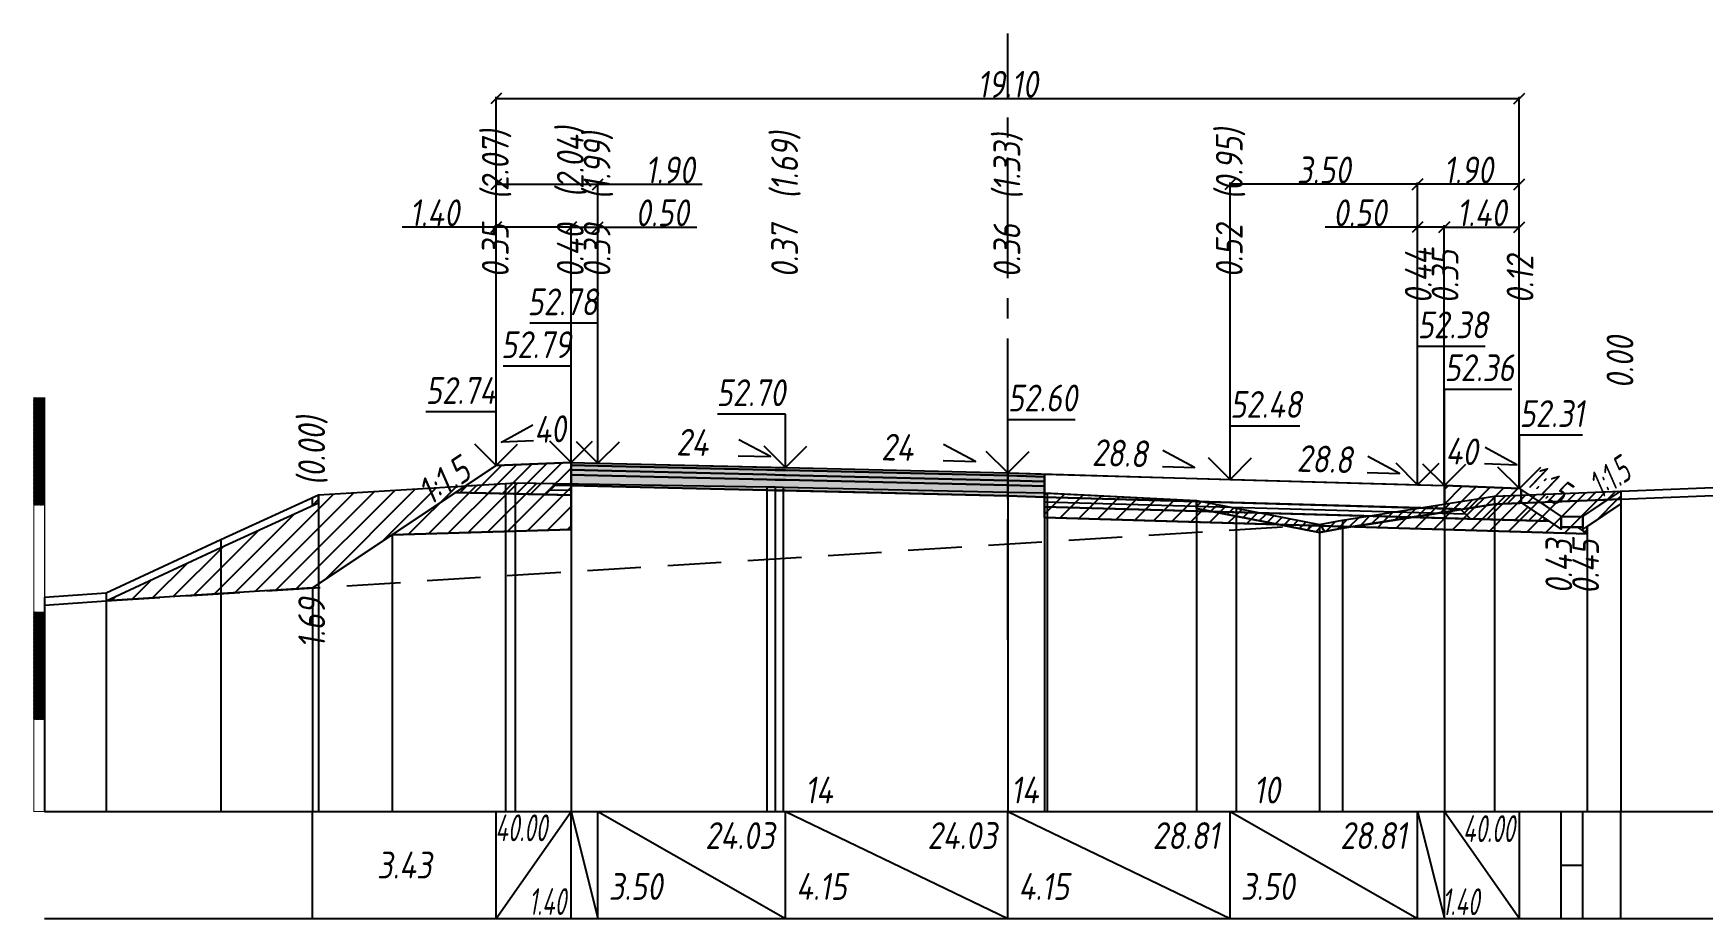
# Model space of a CAD drawing. Extents: x -717 to 1451, y -133302 to 233.
# Drawn here: x 82.2 to 238, y -82246 to -82163.4 of the extents above; entities that cross this region are included whole.
import ezdxf
from ezdxf.enums import TextEntityAlignment as Align

# ---------------------------------------------------------------- set-up
doc = ezdxf.new("R2010")
doc.units = 0
doc.linetypes.add('осевая2', pattern=[1.125, 0.75, -0.125, 0.125, -0.125])
doc.linetypes.add('штриховая', pattern=[0.75, 0.5, -0.25])
for name, color, linetype in [('Интерполированный поперечник', 2, 'Continuous'), ('Код_514', 1, 'Continuous'), ('Контур_0', 7, 'Continuous'), ('Контур_2521', 7, 'Continuous'), ('Контур_2564', 7, 'Continuous'), ('Контур_2660', 7, 'Continuous'), ('Контур_2665', 7, 'Continuous'), ('Контур_400', 7, 'Continuous'), ('Контур_508', 7, 'Continuous'), ('Контур_512', 7, 'Continuous'), ('Контур_513', 7, 'Continuous'), ('Красный поперечник', 1, 'Continuous'), ('Линейка абсолютных высот', 7, 'Continuous'), ('Объём_2501', 7, 'Continuous'), ('Объём_2564', 7, 'Continuous'), ('Объём_2650', 7, 'Continuous'), ('Объём_2660', 7, 'Continuous'), ('Объём_2661', 7, 'Continuous'), ('Объём_2662', 7, 'Continuous'), ('Объём_2663', 7, 'Continuous'), ('Объём_2664', 7, 'Continuous'), ('Объём_2665', 7, 'Continuous'), ('Объём_2666', 7, 'Continuous'), ('Объём_2753', 7, 'Continuous'), ('Ось', 1, 'осевая2'), ('Откосы', 7, 'Continuous'), ('Отметки покрытия', 7, 'Continuous'), ('Рабочие отметки', 7, 'Continuous'), ('Рабочие отметки доп.', 7, 'Continuous'), ('Слои выравнивания', 7, 'Continuous'), ('Таблица', 7, 'Continuous'), ('Уклоны проезжей части', 7, 'Continuous'), ('Черный поперечник', 3, 'Continuous')]:
    doc.layers.add(name, color=color, linetype=linetype)
for name, color, linetype, true_color in [('Контур_2540', 2, 'Continuous', 0xffff00), ('Контур_2560', 2, 'Continuous', 0xffff00), ('Контур_2561', 7, 'Continuous', 0xff8040), ('Контур_2562', 3, 'Continuous', 0x00ff00), ('Контур_2563', 7, 'Continuous', 0xff8000), ('Контур_2570', 7, 'Continuous', 0x80ff00), ('Контур_2583', 3, 'Continuous', 0x00ff00), ('Контур_2584', 3, 'Continuous', 0x00ff00), ('Контур_2725', 7, 'Continuous', 0x323232), ('Контур_2736', 4, 'Continuous', 0x00ffff), ('Контур_2760', 7, 'Continuous', 0x323232), ('Контур_2761', 7, 'Continuous', 0x323232), ('Контур_2762', 7, 'Continuous', 0x323232), ('Контур_2763', 7, 'Continuous', 0x323232), ('Контур_402', 7, 'Continuous', 0xff6464), ('Контур_703', 4, 'Continuous', 0x00ffff), ('Контур_707', 4, 'Continuous', 0x00ffff), ('Контур_720', 131, 'Continuous', 0xaaffff), ('Объём_2500', 7, 'Continuous', 0xc0c0c0), ('Объём_2520', 7, 'Continuous', 0x80ffff), ('Объём_2540', 2, 'Continuous', 0xffff00), ('Объём_2560', 2, 'Continuous', 0xffff00), ('Объём_2561', 7, 'Continuous', 0xff8040), ('Объём_2562', 3, 'Continuous', 0x00ff00), ('Объём_2563', 7, 'Continuous', 0xff8000), ('Объём_2570', 7, 'Continuous', 0x80ff00), ('Объём_2580', 3, 'Continuous', 0x00ff00), ('Объём_2583', 3, 'Continuous', 0x00ff00), ('Объём_2584', 3, 'Continuous', 0x00ff00), ('Объём_2591', 3, 'Continuous', 0x00ff00), ('Объём_2595', 3, 'Continuous', 0x00ff00), ('Объём_2600', 7, 'Continuous', 0x808000), ('Объём_2746', 2, 'Continuous', 0xffff00)]:
    doc.layers.add(name, color=color, linetype=linetype, true_color=true_color)
doc.styles.get("Standard").update_dxf_attribs({"font": 'txt', "height": 2.5})
doc.styles.add('М', font='romand.shx', dxfattribs={"width": 0.8, "oblique": 10, "height": 2.5})
doc.dimstyles.get("Standard").update_dxf_attribs({"dimtxt": 0.18, "dimasz": 0.18, "dimexe": 0.18, "dimexo": 0.0625, "dimgap": 0.09, "dimtad": 0, "dimtih": 1, "dimtoh": 1, "dimdec": 4, "dimzin": 0, "dimdsep": 46, "dimtxsty": 'Standard', "dimcen": 0.09, "dimadec": 0, "dimazin": 0, "dimtfac": 1, "dimtdec": 4, "dimtofl": 0, "dimtmove": 0, "dimatfit": 3, "dimfxl": 1, "dimtolj": 1, "dimtzin": 0, "dimarcsym": 0})
pattern_1 = [(45.00000125, (3.29529, -2493.621447), (-0.026516505928, 0.026516504769), []), (135.00000034, (3.29529, -2493.621447), (-0.02651650519, -0.026516505506), [])]

# ---------------------------------------------------------------- blocks, each defined once
blk = doc.blocks.new('_Oblique')
at = {"color": 0, "linetype": 'ByBlock', "lineweight": -2}
blk.add_line((-0.5, -0.5), (0.5, 0.5), dxfattribs=at)
blk = doc.blocks.new('*D3277')
at = {"color": 0, "lineweight": -2, "transparency": 16777216}
for p, q in [((213.93, -82205.57), (213.93, -82181.28)), ((213.93, -82181.46), (220.93, -82181.46)), ((220.93, -82205.85), (220.93, -82181.28))]:
    blk.add_line(p, q, dxfattribs=at)
at = {"layer": 'Defpoints', "color": 0, "transparency": 16777216}
for p in [(220.93, -82181.46), (213.93, -82205.64), (220.93, -82205.92)]:
    blk.add_point(p, dxfattribs=at)
at = {"color": 0, "lineweight": -2, "transparency": 16777216, "rotation": 180}
blk.add_blockref('_Oblique', (213.93, -82181.46), dxfattribs=at)
at = {"color": 0, "lineweight": -2, "transparency": 16777216}
blk.add_blockref('_Oblique', (220.93, -82181.46), dxfattribs=at)
at = {"color": 0, "transparency": 16777216, "insert": (217.43, -82180.12), "char_height": 2.5, "width": 0.69, "attachment_point": 5, "style": 'М'}
blk.add_mtext('\\A1;1.40', dxfattribs=at)
blk = doc.blocks.new('*D3278')
at = {"color": 0, "lineweight": -2, "transparency": 16777216}
for p, q in [((125.43, -82181.46), (116.67, -82181.46)), ((125.43, -82203.7), (125.43, -82181.28)), ((132.43, -82181.46), (125.43, -82181.46)), ((132.43, -82203.42), (132.43, -82181.28))]:
    blk.add_line(p, q, dxfattribs=at)
at = {"layer": 'Defpoints', "color": 0, "transparency": 16777216}
for p in [(132.43, -82181.46), (125.43, -82203.76), (132.43, -82203.48)]:
    blk.add_point(p, dxfattribs=at)
at = {"color": 0, "lineweight": -2, "transparency": 16777216, "rotation": 180}
blk.add_blockref('_Oblique', (125.43, -82181.46), dxfattribs=at)
at = {"color": 0, "lineweight": -2, "transparency": 16777216}
blk.add_blockref('_Oblique', (132.43, -82181.46), dxfattribs=at)
at = {"color": 0, "transparency": 16777216, "insert": (119.68, -82180.12), "char_height": 2.5, "width": 0.69, "attachment_point": 5, "style": 'М'}
blk.add_mtext('\\A1;1.40', dxfattribs=at)
blk = doc.blocks.new('*D3279')
at = {"color": 0, "lineweight": -2, "transparency": 16777216}
for p, q in [((211.43, -82181.46), (202.82, -82181.46)), ((211.43, -82205.5), (211.43, -82181.28)), ((213.93, -82181.46), (211.43, -82181.46)), ((213.93, -82205.57), (213.93, -82181.28))]:
    blk.add_line(p, q, dxfattribs=at)
at = {"layer": 'Defpoints', "color": 0, "transparency": 16777216}
for p in [(213.93, -82181.46), (211.43, -82205.57), (213.93, -82205.64)]:
    blk.add_point(p, dxfattribs=at)
at = {"color": 0, "lineweight": -2, "transparency": 16777216, "rotation": 180}
blk.add_blockref('_Oblique', (211.43, -82181.46), dxfattribs=at)
at = {"color": 0, "lineweight": -2, "transparency": 16777216}
blk.add_blockref('_Oblique', (213.93, -82181.46), dxfattribs=at)
at = {"color": 0, "transparency": 16777216, "insert": (206.05, -82180.12), "char_height": 2.5, "width": 0.72, "attachment_point": 5, "style": 'М'}
blk.add_mtext('\\A1;0.50', dxfattribs=at)
blk = doc.blocks.new('*D3280')
at = {"color": 0, "lineweight": -2, "transparency": 16777216}
for p, q in [((132.43, -82203.42), (132.43, -82181.28)), ((132.43, -82181.46), (134.93, -82181.46)), ((134.93, -82203.48), (134.93, -82181.28)), ((134.93, -82181.46), (144.17, -82181.46))]:
    blk.add_line(p, q, dxfattribs=at)
at = {"layer": 'Defpoints', "color": 0, "transparency": 16777216}
for p in [(134.93, -82181.46), (132.43, -82203.48), (134.93, -82203.54)]:
    blk.add_point(p, dxfattribs=at)
at = {"color": 0, "lineweight": -2, "transparency": 16777216, "rotation": 180}
blk.add_blockref('_Oblique', (132.43, -82181.46), dxfattribs=at)
at = {"color": 0, "lineweight": -2, "transparency": 16777216}
blk.add_blockref('_Oblique', (134.93, -82181.46), dxfattribs=at)
at = {"color": 0, "transparency": 16777216, "insert": (140.94, -82180.12), "char_height": 2.5, "width": 0.72, "attachment_point": 5, "style": 'М'}
blk.add_mtext('\\A1;0.50', dxfattribs=at)
blk = doc.blocks.new('*D3281')
at = {"color": 0, "lineweight": -2, "transparency": 16777216}
for p, q in [((193.93, -82205), (193.93, -82177.28)), ((211.43, -82205.5), (211.43, -82177.28)), ((211.43, -82177.46), (193.93, -82177.46))]:
    blk.add_line(p, q, dxfattribs=at)
at = {"layer": 'Defpoints', "color": 0, "transparency": 16777216}
for p in [(193.93, -82177.46), (193.93, -82205.06), (211.43, -82205.57)]:
    blk.add_point(p, dxfattribs=at)
at = {"color": 0, "lineweight": -2, "transparency": 16777216, "rotation": 180}
blk.add_blockref('_Oblique', (193.93, -82177.46), dxfattribs=at)
at = {"color": 0, "lineweight": -2, "transparency": 16777216}
blk.add_blockref('_Oblique', (211.43, -82177.46), dxfattribs=at)
at = {"color": 0, "transparency": 16777216, "insert": (202.68, -82176.12), "char_height": 2.5, "width": 0.75, "attachment_point": 5, "style": 'М'}
blk.add_mtext('\\A1;3.50', dxfattribs=at)
blk = doc.blocks.new('*D3282')
at = {"color": 0, "lineweight": -2, "transparency": 16777216}
for p, q in [((211.43, -82205.5), (211.43, -82177.28)), ((220.93, -82205.85), (220.93, -82177.28)), ((220.93, -82177.46), (211.43, -82177.46))]:
    blk.add_line(p, q, dxfattribs=at)
at = {"layer": 'Defpoints', "color": 0, "transparency": 16777216}
for p in [(211.43, -82177.46), (211.43, -82205.57), (220.93, -82205.92)]:
    blk.add_point(p, dxfattribs=at)
at = {"color": 0, "lineweight": -2, "transparency": 16777216, "rotation": 180}
blk.add_blockref('_Oblique', (211.43, -82177.46), dxfattribs=at)
at = {"color": 0, "lineweight": -2, "transparency": 16777216}
blk.add_blockref('_Oblique', (220.93, -82177.46), dxfattribs=at)
at = {"color": 0, "transparency": 16777216, "insert": (216.18, -82176.12), "char_height": 2.5, "width": 0.69, "attachment_point": 5, "style": 'М'}
blk.add_mtext('\\A1;1.90', dxfattribs=at)
blk = doc.blocks.new('*D3283')
at = {"color": 0, "lineweight": -2, "transparency": 16777216}
for p, q in [((125.43, -82203.7), (125.43, -82177.28)), ((134.93, -82203.48), (134.93, -82177.28)), ((125.43, -82177.46), (134.93, -82177.46)), ((134.93, -82177.46), (144.67, -82177.46))]:
    blk.add_line(p, q, dxfattribs=at)
at = {"layer": 'Defpoints', "color": 0, "transparency": 16777216}
for p in [(134.93, -82177.46), (125.43, -82203.76), (134.93, -82203.54)]:
    blk.add_point(p, dxfattribs=at)
at = {"color": 0, "lineweight": -2, "transparency": 16777216, "rotation": 180}
blk.add_blockref('_Oblique', (125.43, -82177.46), dxfattribs=at)
at = {"color": 0, "lineweight": -2, "transparency": 16777216}
blk.add_blockref('_Oblique', (134.93, -82177.46), dxfattribs=at)
at = {"color": 0, "transparency": 16777216, "insert": (141.67, -82176.12), "char_height": 2.5, "width": 0.69, "attachment_point": 5, "style": 'М'}
blk.add_mtext('\\A1;1.90', dxfattribs=at)
blk = doc.blocks.new('*D3284')
at = {"color": 0, "lineweight": -2, "transparency": 16777216}
for p, q in [((125.43, -82203.7), (125.43, -82169.28)), ((125.43, -82169.46), (220.93, -82169.46)), ((220.93, -82205.85), (220.93, -82169.28))]:
    blk.add_line(p, q, dxfattribs=at)
at = {"layer": 'Defpoints', "color": 0, "transparency": 16777216}
for p in [(220.93, -82169.46), (125.43, -82203.76), (220.93, -82205.92)]:
    blk.add_point(p, dxfattribs=at)
at = {"color": 0, "lineweight": -2, "transparency": 16777216, "rotation": 180}
blk.add_blockref('_Oblique', (125.43, -82169.46), dxfattribs=at)
at = {"color": 0, "lineweight": -2, "transparency": 16777216}
blk.add_blockref('_Oblique', (220.93, -82169.46), dxfattribs=at)
at = {"color": 0, "transparency": 16777216, "insert": (173.18, -82168.12), "char_height": 2.5, "width": 0.81, "attachment_point": 5, "style": 'М'}
blk.add_mtext('\\A1;19.10', dxfattribs=at)

msp = doc.modelspace()

# ---------------------------------------------------------------- hatches: boundary and pattern name
at = {"layer": 'Линейка абсолютных высот'}
h = msp.add_hatch(dxfattribs=at)
h.set_pattern_fill('ANSI37', scale=0.3, style=0)
h.set_pattern_definition(pattern_1)
h.paths.add_polyline_path([(83.295, -82207.388), (83.295, -82197.388), (82.295, -82197.388), (82.295, -82207.388)])
h = msp.add_hatch(dxfattribs=at)
h.set_pattern_fill('ANSI37', scale=0.3, style=0)
h.set_pattern_definition(pattern_1)
h.paths.add_polyline_path([(83.295, -82227.388), (83.295, -82217.388), (82.295, -82217.388), (82.295, -82227.388)])
at = {"layer": 'Объём_2563'}
h = msp.add_hatch(dxfattribs=at)
h.set_pattern_fill('ANSI31', color=256, scale=0.3)
h.paths.add_polyline_path([(125.435, -82203.702), (132.435, -82203.422), (132.435, -82205.572), (130.935, -82205.536), (130.056, -82206.415), (121.668, -82206.213)])
h = msp.add_hatch(dxfattribs=at)
h.set_pattern_fill('ANSI31', color=256, scale=0.3)
h.paths.add_polyline_path([(221.096, -82207.164), (223.709, -82208.906), (216.361, -82208.695), (215.435, -82207.768), (213.935, -82207.725), (213.935, -82205.575), (220.935, -82205.855), (221.096, -82205.962)])
at = {"layer": 'Объём_2570'}
h = msp.add_hatch(dxfattribs=at)
h.set_pattern_fill('ANSI31', color=256, scale=0.2)
h.paths.add_polyline_path([(108.295, -82207.441), (108.295, -82206.691), (108.858, -82206.432), (108.858, -82207.182)])
h = msp.add_hatch(dxfattribs=at)
h.set_pattern_fill('ANSI31', color=256, scale=0.2)
h.paths.add_polyline_path([(230.402, -82206.841), (218.623, -82207.308), (204.436, -82209.57), (202.28, -82209.954), (194.495, -82208.443), (190.812, -82207.718), (190.812, -82206.968), (194.495, -82207.693), (202.28, -82209.204), (204.436, -82208.82), (218.623, -82206.558), (230.402, -82206.091)])
at = {"layer": 'Объём_2600'}
h = msp.add_hatch(dxfattribs=at)
h.set_pattern_fill('ANSI31', color=6, scale=0.4)
h.paths.add_polyline_path([(132.435, -82209.673), (115.725, -82210.175), (108.295, -82215.128), (89.05, -82216.341), (99.753, -82211.375), (108.858, -82207.182), (108.858, -82206.432), (126.294, -82205.39), (127.213, -82205.328), (132.435, -82205.408)])
h = msp.add_hatch(dxfattribs=at)
h.set_pattern_fill('ANSI31', color=6, scale=0.4)
h.paths.add_polyline_path([(176.61, -82208.554), (176.61, -82206.266), (190.812, -82206.968), (190.812, -82207.718), (198.44, -82209.209)])
h = msp.add_hatch(dxfattribs=at)
h.set_pattern_fill('ANSI31', color=6, scale=0.4)
h.paths.add_polyline_path([(230.402, -82207.293), (227.262, -82209.386), (227.262, -82210.073), (205.396, -82209.417), (218.623, -82207.308), (230.402, -82206.841)])
h = msp.add_hatch(dxfattribs=at)
h.set_pattern_fill('HONEY', color=5, scale=0.3)
h.paths.add_polyline_path([(204.436, -82209.57), (202.28, -82209.954), (198.44, -82209.209), (205.396, -82209.417)])
at = {"layer": 'Слои выравнивания'}
for color, points in [(2, [(132.435, -82203.422), (134.935, -82203.482), (150.703, -82203.861), (151.462, -82203.879), (152.212, -82203.897), (152.435, -82203.902), (173.185, -82204.401), (173.185, -82204.651), (152.435, -82204.152), (152.212, -82204.147), (151.462, -82204.129), (150.703, -82204.111), (134.935, -82203.732), (132.435, -82203.672)]), (3, [(132.435, -82203.672), (134.935, -82203.732), (150.703, -82204.111), (151.462, -82204.129), (152.212, -82204.147), (152.435, -82204.152), (173.185, -82204.651), (173.185, -82205.101), (152.435, -82204.602), (152.212, -82204.597), (151.462, -82204.579), (150.703, -82204.561), (134.935, -82204.182), (132.435, -82204.122)]), (4, [(132.435, -82204.122), (134.935, -82204.182), (150.703, -82204.561), (151.462, -82204.579), (152.212, -82204.597), (152.435, -82204.602), (173.185, -82205.101), (173.185, -82205.551), (152.435, -82205.052), (152.212, -82205.047), (151.462, -82205.029), (150.703, -82205.011), (134.935, -82204.632), (132.435, -82204.572)]), (5, [(132.435, -82204.572), (134.935, -82204.632), (150.703, -82205.011), (151.462, -82205.029), (152.212, -82205.047), (152.435, -82205.052), (173.185, -82205.551), (173.185, -82206.551), (152.435, -82206.052), (152.212, -82206.047), (151.462, -82206.029), (150.703, -82206.011), (134.935, -82205.632), (132.435, -82205.572)]), (2, [(173.185, -82204.401), (176.61, -82204.5), (176.61, -82204.75), (173.185, -82204.651)]), (3, [(173.185, -82204.651), (176.61, -82204.75), (176.61, -82205.2), (173.185, -82205.101)]), (4, [(173.185, -82205.101), (176.61, -82205.2), (176.61, -82205.65), (173.185, -82205.551)]), (5, [(173.185, -82205.551), (176.61, -82205.65), (176.61, -82206.65), (173.185, -82206.551)])]:
    msp.add_hatch(color=color, dxfattribs=at).paths.add_polyline_path(points)

# ---------------------------------------------------------------- linework, layer by layer
at = {"layer": 'Интерполированный поперечник', "linetype": 'штриховая', "ltscale": 10, "flags": 128}
msp.add_lwpolyline([(89.05, -82216.341), (202.28, -82209.204)], dxfattribs=at)
at = {"layer": 'Код_514'}
for p, q in [((108.295, -82246), (108.295, -82236)), ((125.435, -82246), (125.435, -82236)), ((125.435, -82246), (132.435, -82236)), ((132.435, -82246), (132.435, -82236)), ((132.435, -82236), (134.935, -82246)), ((134.935, -82246), (134.935, -82236)), ((134.935, -82236), (152.435, -82246)), ((152.435, -82246), (152.435, -82236)), ((152.435, -82236), (173.185, -82246)), ((173.185, -82246), (173.185, -82236)), ((173.185, -82236), (193.935, -82246)), ((193.935, -82246), (193.935, -82236)), ((193.935, -82236), (211.435, -82246)), ((211.435, -82246), (211.435, -82236)), ((211.435, -82236), (213.935, -82246)), ((213.935, -82246), (213.935, -82236)), ((213.935, -82236), (220.935, -82246)), ((220.935, -82246), (220.935, -82236)), ((224.846, -82246), (224.846, -82236)), ((226.846, -82246), (226.846, -82236)), ((230.402, -82246), (230.402, -82236)), ((224.846, -82241), (226.846, -82241))]:
    msp.add_line(p, q, dxfattribs=at)
at = {"layer": 'Контур_0', "color": 18, "true_color": 0x000000, "flags": 128}
for points in [[(176.61, -82204.5), (213.935, -82205.575), (213.935, -82207.725), (176.61, -82206.65), (176.61, -82204.5), (176.61, -82204.5)], [(121.668, -82206.213), (130.056, -82206.415), (130.935, -82205.536), (132.435, -82205.572)], [(130.935, -82205.536), (132.435, -82205.572), (132.435, -82206.472), (130.056, -82206.415), (130.935, -82205.536), (130.935, -82205.536)], [(193.935, -82207.149), (215.435, -82207.768), (216.361, -82208.695), (176.61, -82207.55), (176.61, -82206.65), (193.935, -82207.149), (193.935, -82207.149)], [(213.935, -82207.725), (215.435, -82207.768), (216.361, -82208.695), (223.709, -82208.906)]]:
    msp.add_lwpolyline(points, dxfattribs=at)
at = {"layer": 'Контур_2521', "color": 18, "true_color": 0x000000, "flags": 128}
for points in [[(130.495, -82205.975), (132.435, -82206.022)], [(176.61, -82207.1), (215.898, -82208.231)]]:
    msp.add_lwpolyline(points, dxfattribs=at)
at = {"layer": 'Контур_2540', "flags": 128}
for points in [[(132.435, -82209.673), (115.725, -82210.175), (121.668, -82206.213), (132.435, -82206.472), (132.435, -82209.673), (132.435, -82209.673)], [(226.346, -82209.462), (227.262, -82210.073), (176.61, -82208.554), (176.61, -82207.55), (223.709, -82208.906), (224.846, -82209.664), (224.846, -82209.462), (226.346, -82209.462), (226.346, -82209.462)]]:
    msp.add_lwpolyline(points, dxfattribs=at)
at = {"layer": 'Контур_2560', "flags": 128}
for points in [[(125.435, -82203.702), (125.435, -82203.702), (125.435, -82203.702), (132.435, -82203.422)], [(213.935, -82205.575), (220.935, -82205.855), (220.935, -82205.855), (220.935, -82205.855)]]:
    msp.add_lwpolyline(points, dxfattribs=at)
at = {"layer": 'Контур_2561', "flags": 128}
for points in [[(132.435, -82203.422), (132.435, -82203.422), (125.435, -82203.702), (125.435, -82203.702), (132.435, -82203.422)], [(213.935, -82205.575), (213.935, -82205.575), (220.935, -82205.855), (220.935, -82205.855), (213.935, -82205.575)]]:
    msp.add_lwpolyline(points, dxfattribs=at)
at = {"layer": 'Контур_2562', "flags": 128}
for points in [[(125.435, -82203.702), (125.435, -82203.702), (125.435, -82203.702), (125.435, -82203.702), (125.435, -82203.702)], [(220.935, -82205.855), (220.935, -82205.855), (220.935, -82205.855), (220.935, -82205.855), (220.935, -82205.855)]]:
    msp.add_lwpolyline(points, dxfattribs=at)
at = {"layer": 'Контур_2563', "flags": 128}
for points in [[(125.435, -82203.702), (132.435, -82203.422), (132.435, -82205.572), (130.935, -82205.536), (130.056, -82206.415), (121.668, -82206.213), (125.435, -82203.702), (125.435, -82203.702)], [(221.096, -82207.164), (223.709, -82208.906), (216.361, -82208.695), (215.435, -82207.768), (213.935, -82207.725), (213.935, -82205.575), (220.935, -82205.855), (221.096, -82205.962), (221.096, -82207.164), (221.096, -82207.164)]]:
    msp.add_lwpolyline(points, dxfattribs=at)
at = {"layer": 'Контур_2564', "flags": 128}
for points in [[(125.435, -82203.702), (132.435, -82203.422)], [(213.935, -82205.575), (220.935, -82205.855)]]:
    msp.add_lwpolyline(points, dxfattribs=at)
at = {"layer": 'Контур_2570', "flags": 128}
msp.add_lwpolyline([(83.295, -82216.75), (89.05, -82216.341), (89.05, -82216.341), (99.753, -82211.375), (108.858, -82207.182), (108.858, -82206.432), (126.294, -82205.39), (127.213, -82205.328), (150.703, -82205.686), (151.462, -82205.706), (152.212, -82205.728), (173.185, -82206.19), (176.61, -82206.266), (176.851, -82206.279), (190.812, -82206.968), (190.812, -82207.718), (194.495, -82208.443), (202.28, -82209.954), (204.436, -82209.57), (218.623, -82207.308), (243.743, -82206.313), (248.411, -82206.154), (255.402, -82205.869)], dxfattribs=at)
at = {"layer": 'Контур_2583', "flags": 128}
for points in [[(221.096, -82205.962), (224.846, -82208.462), (224.846, -82209.664), (221.096, -82207.164), (221.096, -82205.962)], [(226.846, -82208.462), (230.402, -82206.091), (230.402, -82207.293), (226.846, -82209.664), (226.846, -82208.462)]]:
    msp.add_lwpolyline(points, dxfattribs=at)
at = {"layer": 'Контур_2584', "flags": 128}
msp.add_lwpolyline([(224.846, -82208.462), (226.846, -82208.462), (226.846, -82209.462), (224.846, -82209.462), (224.846, -82208.462)], dxfattribs=at)
at = {"layer": 'Контур_2660', "flags": 128}
for points in [[(176.61, -82208.554), (227.262, -82210.073)], [(115.725, -82210.175), (132.435, -82209.673)]]:
    msp.add_lwpolyline(points, dxfattribs=at)
at = {"layer": 'Контур_2665', "flags": 128}
for points in [[(125.435, -82203.702), (125.435, -82203.702)], [(220.935, -82205.855), (220.935, -82205.855)]]:
    msp.add_lwpolyline(points, dxfattribs=at)
at = {"layer": 'Контур_2725', "flags": 128}
msp.add_lwpolyline([(132.435, -82205.572), (134.935, -82205.632), (150.703, -82206.011), (151.462, -82206.029), (152.212, -82206.047), (152.435, -82206.052), (173.185, -82206.551), (176.61, -82206.65)], dxfattribs=at)
at = {"layer": 'Контур_2736', "flags": 128}
for points in [[(125.435, -82203.702), (108.295, -82215.128)], [(220.935, -82205.855), (220.935, -82205.855)]]:
    msp.add_lwpolyline(points, dxfattribs=at)
at = {"layer": 'Контур_2760', "flags": 128}
msp.add_lwpolyline([(132.435, -82203.422), (134.935, -82203.482), (150.703, -82203.861), (151.462, -82203.879), (152.212, -82203.897), (152.435, -82203.902), (173.185, -82204.401), (176.61, -82204.5)], dxfattribs=at)
at = {"layer": 'Контур_2761', "flags": 128}
msp.add_lwpolyline([(132.435, -82203.672), (134.935, -82203.732), (150.703, -82204.111), (151.462, -82204.129), (152.212, -82204.147), (152.435, -82204.152), (173.185, -82204.651), (176.61, -82204.75)], dxfattribs=at)
at = {"layer": 'Контур_2762', "flags": 128}
msp.add_lwpolyline([(132.435, -82204.122), (134.935, -82204.182), (150.703, -82204.561), (151.462, -82204.579), (152.212, -82204.597), (152.435, -82204.602), (173.185, -82205.101), (176.61, -82205.2)], dxfattribs=at)
at = {"layer": 'Контур_2763', "flags": 128}
msp.add_lwpolyline([(132.435, -82204.572), (134.935, -82204.632), (150.703, -82205.011), (151.462, -82205.029), (152.212, -82205.047), (152.435, -82205.052), (173.185, -82205.551), (176.61, -82205.65)], dxfattribs=at)
at = {"layer": 'Контур_400', "flags": 128}
for points in [[(132.435, -82203.422), (134.935, -82203.482), (134.935, -82203.482), (134.935, -82203.482), (134.935, -82203.482), (134.935, -82203.482), (134.935, -82203.482), (152.435, -82203.902), (173.185, -82204.401)], [(173.185, -82204.401), (193.935, -82204.999), (211.435, -82205.503), (211.435, -82205.503), (211.435, -82205.503), (211.435, -82205.503), (211.435, -82205.503), (211.435, -82205.503), (213.935, -82205.575)]]:
    msp.add_lwpolyline(points, dxfattribs=at)
at = {"layer": 'Контур_402', "flags": 128}
msp.add_lwpolyline([(115.725, -82210.175), (132.435, -82209.673), (132.435, -82205.572), (173.185, -82206.551), (176.61, -82206.65), (176.61, -82208.554), (227.262, -82210.073)], dxfattribs=at)
at = {"layer": 'Контур_508', "flags": 128}
msp.add_lwpolyline([(108.295, -82215.128), (115.725, -82210.175), (132.435, -82209.673), (132.435, -82205.572), (173.185, -82206.551), (176.61, -82206.65), (176.61, -82208.554), (227.262, -82210.073), (227.262, -82209.386), (230.402, -82207.293)], dxfattribs=at)
at = {"layer": 'Контур_512', "flags": 128}
for points in [[(176.61, -82208.554), (227.262, -82210.073), (227.262, -82209.386), (230.402, -82207.293)], [(108.295, -82215.128), (115.725, -82210.175), (132.435, -82209.673)]]:
    msp.add_lwpolyline(points, dxfattribs=at)
at = {"layer": 'Контур_513', "flags": 128}
msp.add_lwpolyline([(108.295, -82215.128), (115.725, -82210.175), (132.435, -82209.673), (132.435, -82205.572), (173.185, -82206.551), (176.61, -82206.65), (176.61, -82208.554), (227.262, -82210.073), (227.262, -82209.386), (230.402, -82207.293)], dxfattribs=at)
at = {"layer": 'Контур_703', "flags": 128}
for points in [[(125.435, -82203.702), (108.295, -82215.128)], [(220.935, -82205.855), (220.935, -82205.855)], [(220.935, -82205.855), (224.846, -82208.462)], [(220.935, -82205.855), (224.846, -82208.462)]]:
    msp.add_lwpolyline(points, dxfattribs=at)
at = {"layer": 'Контур_707', "flags": 128}
msp.add_lwpolyline([(226.846, -82208.462), (230.402, -82206.091)], dxfattribs=at)
msp.add_lwpolyline([(226.846, -82208.462), (230.402, -82206.091)], dxfattribs=at)
at = {"layer": 'Контур_720', "flags": 128}
msp.add_lwpolyline([(224.846, -82208.462), (226.846, -82208.462)], dxfattribs=at)
at = {"layer": 'Красный поперечник'}
for p, q in [((108.295, -82215.128), (125.435, -82203.702)), ((125.435, -82203.702), (132.435, -82203.422)), ((132.435, -82203.422), (134.935, -82203.482)), ((134.935, -82203.482), (152.435, -82203.902)), ((152.435, -82203.902), (173.185, -82204.401)), ((173.185, -82204.401), (193.935, -82204.999)), ((193.935, -82204.999), (211.435, -82205.503)), ((211.435, -82205.503), (213.935, -82205.575)), ((213.935, -82205.575), (220.935, -82205.855)), ((220.935, -82205.855), (224.846, -82208.462)), ((226.846, -82208.462), (230.402, -82206.091)), ((176.61, -82208.554), (176.61, -82236)), ((224.846, -82208.462), (226.846, -82208.462)), ((230.402, -82207.293), (230.402, -82236)), ((132.435, -82209.673), (132.435, -82236)), ((227.262, -82209.386), (227.262, -82236)), ((227.262, -82210.073), (227.262, -82236)), ((115.725, -82210.175), (115.725, -82236)), ((108.295, -82215.128), (108.295, -82236))]:
    msp.add_line(p, q, dxfattribs=at)
at = {"layer": 'Линейка абсолютных высот', "color": 7, "const_width": 0.1, "flags": 128}
for points in [[(83.295, -82207.388), (83.295, -82197.388), (82.295, -82197.388), (82.295, -82207.388), (83.295, -82207.388)], [(83.295, -82217.388), (83.295, -82207.388), (82.295, -82207.388), (82.295, -82217.388), (83.295, -82217.388)], [(83.295, -82227.388), (83.295, -82217.388), (82.295, -82217.388), (82.295, -82227.388), (83.295, -82227.388)], [(83.295, -82236), (83.295, -82227.388), (82.295, -82227.388), (82.295, -82236), (83.295, -82236)]]:
    msp.add_lwpolyline(points, dxfattribs=at)
at = {"layer": 'Объём_2500', "color": 18, "true_color": 0x000000, "flags": 128}
msp.add_lwpolyline([(176.61, -82204.5), (213.935, -82205.575), (213.935, -82207.725), (176.61, -82206.65), (176.61, -82204.5), (176.61, -82204.5)], dxfattribs=at)
at = {"layer": 'Объём_2501', "flags": 128}
for points in [[(132.435, -82203.422), (134.935, -82203.482), (134.935, -82203.482), (134.935, -82203.482), (134.935, -82203.482), (134.935, -82203.482), (134.935, -82203.482), (152.435, -82203.902), (173.185, -82204.401)], [(173.185, -82204.401), (193.935, -82204.999), (211.435, -82205.503), (211.435, -82205.503), (211.435, -82205.503), (211.435, -82205.503), (211.435, -82205.503), (211.435, -82205.503), (213.935, -82205.575)]]:
    msp.add_lwpolyline(points, dxfattribs=at)
at = {"layer": 'Объём_2520', "color": 250, "flags": 128}
for points in [[(130.935, -82205.536), (132.435, -82205.572), (132.435, -82206.472), (130.056, -82206.415), (130.935, -82205.536), (130.935, -82205.536)], [(193.935, -82207.149), (215.435, -82207.768), (216.361, -82208.695), (176.61, -82207.55), (176.61, -82206.65), (193.935, -82207.149), (193.935, -82207.149)]]:
    msp.add_lwpolyline(points, dxfattribs=at)
at = {"layer": 'Объём_2540', "flags": 128}
for points in [[(132.435, -82209.673), (115.725, -82210.175), (121.668, -82206.213), (132.435, -82206.472), (132.435, -82209.673), (132.435, -82209.673)], [(226.346, -82209.462), (227.262, -82210.073), (176.61, -82208.554), (176.61, -82207.55), (223.709, -82208.906), (224.846, -82209.664), (224.846, -82209.462), (226.346, -82209.462), (226.346, -82209.462)]]:
    msp.add_lwpolyline(points, dxfattribs=at)
at = {"layer": 'Объём_2560', "flags": 128}
for points in [[(125.435, -82203.702), (125.435, -82203.702), (125.435, -82203.702), (132.435, -82203.422)], [(213.935, -82205.575), (220.935, -82205.855), (220.935, -82205.855), (220.935, -82205.855)]]:
    msp.add_lwpolyline(points, dxfattribs=at)
at = {"layer": 'Объём_2561', "flags": 128}
for points in [[(132.435, -82203.422), (132.435, -82203.422), (125.435, -82203.702), (125.435, -82203.702), (132.435, -82203.422)], [(213.935, -82205.575), (213.935, -82205.575), (220.935, -82205.855), (220.935, -82205.855), (213.935, -82205.575)]]:
    msp.add_lwpolyline(points, dxfattribs=at)
at = {"layer": 'Объём_2562', "flags": 128}
for points in [[(125.435, -82203.702), (125.435, -82203.702), (125.435, -82203.702), (125.435, -82203.702), (125.435, -82203.702)], [(220.935, -82205.855), (220.935, -82205.855), (220.935, -82205.855), (220.935, -82205.855), (220.935, -82205.855)]]:
    msp.add_lwpolyline(points, dxfattribs=at)
at = {"layer": 'Объём_2563', "color": 250, "flags": 128}
for points in [[(125.435, -82203.702), (132.435, -82203.422), (132.435, -82205.572), (130.935, -82205.536), (130.056, -82206.415), (121.668, -82206.213), (125.435, -82203.702), (125.435, -82203.702)], [(221.096, -82207.164), (223.709, -82208.906), (216.361, -82208.695), (215.435, -82207.768), (213.935, -82207.725), (213.935, -82205.575), (220.935, -82205.855), (221.096, -82205.962), (221.096, -82207.164), (221.096, -82207.164)]]:
    msp.add_lwpolyline(points, dxfattribs=at)
at = {"layer": 'Объём_2564', "flags": 128}
for points in [[(125.435, -82203.702), (132.435, -82203.422)], [(213.935, -82205.575), (220.935, -82205.855)]]:
    msp.add_lwpolyline(points, dxfattribs=at)
at = {"layer": 'Объём_2570', "flags": 128}
for points in [[(108.295, -82207.441), (108.295, -82206.691), (108.858, -82206.432), (108.858, -82207.182), (108.295, -82207.441), (108.295, -82207.441)], [(230.402, -82206.841), (218.623, -82207.308), (204.436, -82209.57), (202.28, -82209.954), (194.495, -82208.443), (190.812, -82207.718), (190.812, -82206.968), (194.495, -82207.693), (202.28, -82209.204), (204.436, -82208.82), (218.623, -82206.558), (230.402, -82206.091), (230.402, -82206.841), (230.402, -82206.841)]]:
    msp.add_lwpolyline(points, dxfattribs=at)
at = {"layer": 'Объём_2580', "flags": 128}
msp.add_lwpolyline([(220.935, -82205.855), (221.096, -82205.962)], dxfattribs=at)
at = {"layer": 'Объём_2583', "flags": 128}
for points in [[(221.096, -82205.962), (224.846, -82208.462), (224.846, -82209.664), (221.096, -82207.164), (221.096, -82205.962)], [(226.846, -82208.462), (230.402, -82206.091), (230.402, -82207.293), (226.846, -82209.664), (226.846, -82208.462)]]:
    msp.add_lwpolyline(points, dxfattribs=at)
at = {"layer": 'Объём_2584', "flags": 128}
msp.add_lwpolyline([(224.846, -82208.462), (226.846, -82208.462), (226.846, -82209.462), (224.846, -82209.462), (224.846, -82208.462)], dxfattribs=at)
at = {"layer": 'Объём_2591', "flags": 128}
for points in [[(221.096, -82205.962), (224.846, -82208.462)], [(226.846, -82208.462), (230.402, -82206.091)]]:
    msp.add_lwpolyline(points, dxfattribs=at)
at = {"layer": 'Объём_2595', "flags": 128}
msp.add_lwpolyline([(224.846, -82208.462), (226.846, -82208.462)], dxfattribs=at)
at = {"layer": 'Объём_2600', "color": 5, "flags": 128}
msp.add_lwpolyline([(204.436, -82209.57), (202.28, -82209.954), (198.44, -82209.209), (205.396, -82209.417), (204.436, -82209.57), (204.436, -82209.57)], dxfattribs=at)
at = {"layer": 'Объём_2650', "color": 6, "flags": 128}
for points in [[(132.435, -82209.673), (115.725, -82210.175), (108.295, -82215.128), (89.05, -82216.341), (99.753, -82211.375), (108.858, -82207.182), (108.858, -82206.432), (126.294, -82205.39), (127.213, -82205.328), (132.435, -82205.408), (132.435, -82209.673), (132.435, -82209.673)], [(176.61, -82208.554), (176.61, -82206.266), (190.812, -82206.968), (190.812, -82207.718), (198.44, -82209.209), (176.61, -82208.554), (176.61, -82208.554)], [(230.402, -82207.293), (227.262, -82209.386), (227.262, -82210.073), (205.396, -82209.417), (218.623, -82207.308), (230.402, -82206.841), (230.402, -82207.293), (230.402, -82207.293)]]:
    msp.add_lwpolyline(points, dxfattribs=at)
at = {"layer": 'Объём_2660', "flags": 128}
for points in [[(176.61, -82208.554), (227.262, -82210.073)], [(115.725, -82210.175), (132.435, -82209.673)]]:
    msp.add_lwpolyline(points, dxfattribs=at)
at = {"layer": 'Объём_2661', "flags": 128}
for points in [[(125.435, -82203.702), (108.295, -82215.128)], [(220.935, -82205.855), (224.846, -82208.462)]]:
    msp.add_lwpolyline(points, dxfattribs=at)
at = {"layer": 'Объём_2662', "flags": 128}
msp.add_lwpolyline([(226.846, -82208.462), (230.402, -82206.091)], dxfattribs=at)
at = {"layer": 'Объём_2663', "flags": 128}
msp.add_lwpolyline([(224.846, -82208.462), (226.846, -82208.462)], dxfattribs=at)
at = {"layer": 'Объём_2664', "flags": 128}
msp.add_lwpolyline([(224.846, -82208.462), (226.846, -82208.462)], dxfattribs=at)
at = {"layer": 'Объём_2665', "flags": 128}
for points in [[(125.435, -82203.702), (125.435, -82203.702)], [(220.935, -82205.855), (220.935, -82205.855)]]:
    msp.add_lwpolyline(points, dxfattribs=at)
at = {"layer": 'Объём_2666', "flags": 128}
for points in [[(125.435, -82203.702), (108.295, -82215.128)], [(220.935, -82205.855), (220.935, -82205.855)]]:
    msp.add_lwpolyline(points, dxfattribs=at)
at = {"layer": 'Объём_2746', "flags": 128}
for points in [[(126.294, -82205.39), (127.213, -82205.328), (127.213, -82209.83), (115.725, -82210.175), (122.568, -82205.613), (126.294, -82205.39), (126.294, -82205.39)], [(190.812, -82207.718), (198.44, -82209.209), (176.61, -82208.554), (176.61, -82206.266), (190.812, -82206.968), (190.812, -82207.718), (190.812, -82207.718)], [(230.402, -82207.293), (227.262, -82209.386), (227.262, -82210.073), (205.396, -82209.417), (218.623, -82207.308), (222.862, -82207.14), (224.846, -82208.462), (226.846, -82208.462), (229.206, -82206.888), (230.402, -82206.841), (230.402, -82207.293), (230.402, -82207.293)]]:
    msp.add_lwpolyline(points, dxfattribs=at)
at = {"layer": 'Объём_2753', "flags": 128}
msp.add_lwpolyline([(176.61, -82204.5), (176.61, -82204.5)], dxfattribs=at)
at = {"layer": 'Ось', "ltscale": 15}
msp.add_line((173.185, -82219.971), (173.185, -82163.372), dxfattribs=at)
at = {"layer": 'Отметки покрытия', "color": 1}
for p, q in [((134.935, -82190.422), (128.585, -82190.422)), ((134.935, -82203.482), (134.935, -82190.422)), ((211.435, -82205.503), (211.435, -82192.575)), ((211.435, -82192.575), (217.735, -82192.575)), ((132.435, -82194.422), (126.085, -82194.422)), ((132.435, -82203.422), (132.435, -82194.422)), ((213.935, -82205.575), (213.935, -82196.575)), ((213.935, -82196.575), (220.235, -82196.575)), ((125.435, -82198.702), (118.885, -82198.702)), ((125.435, -82203.702), (125.435, -82198.702)), ((152.435, -82198.902), (146.085, -82198.902)), ((152.435, -82203.902), (152.435, -82198.902)), ((173.185, -82204.401), (173.185, -82199.401)), ((173.185, -82199.401), (179.485, -82199.401)), ((193.935, -82204.999), (193.935, -82199.999)), ((193.935, -82199.999), (200.435, -82199.999)), ((125.435, -82203.702), (123.435, -82201.702)), ((125.435, -82203.702), (127.435, -82201.702)), ((132.435, -82203.422), (130.435, -82201.422)), ((132.435, -82203.422), (134.435, -82201.422)), ((134.935, -82203.482), (132.935, -82201.482)), ((134.935, -82203.482), (136.935, -82201.482)), ((152.435, -82203.902), (150.435, -82201.902)), ((152.435, -82203.902), (154.435, -82201.902)), ((220.935, -82205.855), (220.935, -82200.855)), ((220.935, -82200.855), (226.835, -82200.855)), ((173.185, -82204.401), (171.185, -82202.401)), ((173.185, -82204.401), (175.185, -82202.401)), ((193.935, -82204.999), (191.935, -82202.999)), ((193.935, -82204.999), (195.935, -82202.999)), ((211.435, -82205.503), (209.435, -82203.503)), ((211.435, -82205.503), (213.435, -82203.503)), ((213.935, -82205.575), (211.935, -82203.575)), ((213.935, -82205.575), (215.935, -82203.575)), ((220.935, -82205.855), (218.935, -82203.855)), ((220.935, -82205.855), (222.935, -82203.855))]:
    msp.add_line(p, q, dxfattribs=at)
at = {"layer": 'Слои выравнивания'}
for p, q in [((132.435, -82203.422), (132.435, -82236)), ((173.185, -82204.401), (173.185, -82236)), ((176.61, -82204.5), (176.61, -82236)), ((213.935, -82205.575), (213.935, -82236))]:
    msp.add_line(p, q, dxfattribs=at)
at = {"layer": 'Слои выравнивания', "color": 2, "flags": 128}
for points in [[(132.435, -82203.422), (134.935, -82203.482), (150.703, -82203.861), (151.462, -82203.879), (152.212, -82203.897), (152.435, -82203.902), (173.185, -82204.401), (173.185, -82204.651), (152.435, -82204.152), (152.212, -82204.147), (151.462, -82204.129), (150.703, -82204.111), (134.935, -82203.732), (132.435, -82203.672)], [(173.185, -82204.401), (176.61, -82204.5), (176.61, -82204.75), (173.185, -82204.651)]]:
    msp.add_lwpolyline(points, close=True, dxfattribs=at)
at = {"layer": 'Слои выравнивания', "color": 3, "flags": 128}
for points in [[(132.435, -82203.672), (134.935, -82203.732), (150.703, -82204.111), (151.462, -82204.129), (152.212, -82204.147), (152.435, -82204.152), (173.185, -82204.651), (173.185, -82205.101), (152.435, -82204.602), (152.212, -82204.597), (151.462, -82204.579), (150.703, -82204.561), (134.935, -82204.182), (132.435, -82204.122)], [(173.185, -82204.651), (176.61, -82204.75), (176.61, -82205.2), (173.185, -82205.101)]]:
    msp.add_lwpolyline(points, close=True, dxfattribs=at)
at = {"layer": 'Слои выравнивания', "color": 4, "flags": 128}
for points in [[(132.435, -82204.122), (134.935, -82204.182), (150.703, -82204.561), (151.462, -82204.579), (152.212, -82204.597), (152.435, -82204.602), (173.185, -82205.101), (173.185, -82205.551), (152.435, -82205.052), (152.212, -82205.047), (151.462, -82205.029), (150.703, -82205.011), (134.935, -82204.632), (132.435, -82204.572)], [(173.185, -82205.101), (176.61, -82205.2), (176.61, -82205.65), (173.185, -82205.551)]]:
    msp.add_lwpolyline(points, close=True, dxfattribs=at)
at = {"layer": 'Слои выравнивания', "color": 5, "flags": 128}
for points in [[(132.435, -82204.572), (134.935, -82204.632), (150.703, -82205.011), (151.462, -82205.029), (152.212, -82205.047), (152.435, -82205.052), (173.185, -82205.551), (173.185, -82206.551), (152.435, -82206.052), (152.212, -82206.047), (151.462, -82206.029), (150.703, -82206.011), (134.935, -82205.632), (132.435, -82205.572)], [(173.185, -82205.551), (176.61, -82205.65), (176.61, -82206.65), (173.185, -82206.551)]]:
    msp.add_lwpolyline(points, close=True, dxfattribs=at)
at = {"layer": 'Таблица'}
for p, q in [((83.295, -82236), (255.402, -82236)), ((83.295, -82246), (255.402, -82246))]:
    msp.add_line(p, q, dxfattribs=at)
at = {"layer": 'Уклоны проезжей части', "color": 1, "flags": 128}
for points in [[(128.927, -82201.401), (125.93, -82201.521), (128.867, -82199.902)], [(148.035, -82202.794), (151.035, -82202.866), (148.071, -82201.295)], [(167.16, -82203.254), (170.16, -82203.326), (167.196, -82201.754)], [(187.615, -82203.814), (190.614, -82203.9), (187.658, -82202.315)], [(217.692, -82203.534), (220.689, -82203.654), (217.752, -82202.035)], [(206.74, -82204.365), (209.739, -82204.451), (206.783, -82202.865)]]:
    msp.add_lwpolyline(points, dxfattribs=at)
at = {"layer": 'Черный поперечник', "color": 7}
for p, q in [((126.294, -82205.39), (126.294, -82236)), ((127.213, -82205.328), (127.213, -82236)), ((108.858, -82206.432), (108.858, -82236)), ((150.703, -82205.686), (150.703, -82236)), ((151.462, -82205.706), (151.462, -82236)), ((152.212, -82205.728), (152.212, -82236)), ((173.185, -82206.19), (173.185, -82236)), ((176.61, -82206.266), (176.61, -82236)), ((176.851, -82206.279), (176.851, -82236)), ((190.812, -82206.968), (190.812, -82236)), ((218.623, -82206.558), (218.623, -82236)), ((194.495, -82207.693), (194.495, -82236)), ((202.28, -82209.204), (202.28, -82236)), ((204.436, -82208.82), (204.436, -82236)), ((99.753, -82210.625), (99.753, -82236)), ((83.295, -82216), (83.295, -82236)), ((89.05, -82215.591), (89.05, -82236))]:
    msp.add_line(p, q, dxfattribs=at)
at = {"layer": 'Черный поперечник', "flags": 128}
msp.add_lwpolyline([(83.295, -82216), (89.05, -82215.591), (99.753, -82210.625), (108.858, -82206.432), (126.294, -82205.39), (127.213, -82205.328), (150.703, -82205.686), (151.462, -82205.706), (152.212, -82205.728), (173.185, -82206.19), (176.61, -82206.266), (176.851, -82206.279), (190.812, -82206.968), (194.495, -82207.693), (202.28, -82209.204), (204.436, -82208.82), (218.623, -82206.558), (243.743, -82205.563), (248.411, -82205.404), (255.402, -82205.119)], dxfattribs=at)

# ---------------------------------------------------------------- texts
at = {"layer": 'Код_514', "style": 'М', "oblique": 10, "width": 0.6}
msp.add_text('40.00', height=2.5, dxfattribs=at).set_placement((125.348, -82236.276), align=Align.TOP_LEFT)
at = {"layer": 'Код_514', "style": 'М', "oblique": 10}
for s, width, p in [('40.00', 0.6, (220.51, -82236.349)), ('24.03', 0.8, (151.435, -82237)), ('24.03', 0.8, (172.185, -82237)), ('28.81', 0.8, (192.935, -82237)), ('28.81', 0.8, (210.435, -82237))]:
    msp.add_text(s, height=2.5, dxfattribs=dict(at, width=width)).set_placement(p, align=Align.TOP_RIGHT)
at = {"layer": 'Код_514', "style": 'М', "oblique": 10, "width": 0.8}
msp.add_text('3.43', height=2.5, dxfattribs=at).set_placement((116.865, -82241), align=Align.MIDDLE_CENTER)
at = {"layer": 'Код_514', "style": 'М', "oblique": 10}
for s, width, p in [('3.50', 0.8, (135.935, -82245)), ('4.15', 0.8, (153.435, -82245)), ('4.15', 0.8, (174.185, -82245)), ('3.50', 0.8, (194.935, -82245)), ('1.40', 0.6, (213.708, -82246.427))]:
    msp.add_text(s, height=2.5, dxfattribs=dict(at, width=width)).set_placement(p, align=Align.BOTTOM_LEFT)
at = {"layer": 'Код_514', "style": 'М', "oblique": 10, "width": 0.6}
msp.add_text('1.40', height=2.5, dxfattribs=at).set_placement((131.958, -82246.408), align=Align.BOTTOM_RIGHT)
at = {"layer": 'Откосы', "color": 1, "style": 'М', "oblique": 10}
for s, rotation, width, p in [('40', 2.29061, 0.8, (130.549, -82202.317)), ('24', 358.62351, 0.8, (143.709, -82203.549)), ('24', 358.62351, 0.8, (162.834, -82204.008)), ('28.8', 358.35, 0.8, (183.588, -82204.557)), ('28.8', 358.35, 0.8, (202.713, -82205.107)), ('40', 357.70938, 0.8, (215.485, -82204.384)), ('1:1.5', 33.69007, 0.8, (121.706, -82206.762)), ('1:1.5', 33.69007, 0.6, (230.463, -82206.463)), ('1:1.5', 326.30994, 0.6, (222.576, -82207.168))]:
    msp.add_text(s, height=2.5, rotation=rotation, dxfattribs=dict(at, width=width)).set_placement(p, align=Align.BOTTOM_CENTER)
at = {"layer": 'Отметки покрытия', "color": 1, "style": 'М', "oblique": 10, "width": 0.8}
for s, p in [('52.78', (134.935, -82190.429)), ('52.79', (132.435, -82194.429)), ('52.74', (125.435, -82198.709)), ('52.70', (152.435, -82198.91))]:
    msp.add_text(s, height=2.5, dxfattribs=at).set_placement(p, align=Align.BOTTOM_RIGHT)
for s, p in [('52.38', (211.435, -82192.582)), ('52.36', (213.935, -82196.582)), ('52.60', (173.185, -82199.408)), ('52.48', (193.935, -82200.006)), ('52.31', (220.935, -82200.862))]:
    msp.add_text(s, height=2.5, dxfattribs=at).set_placement(p, align=Align.BOTTOM_LEFT)
at = {"layer": 'Рабочие отметки', "color": 1, "style": 'М', "oblique": 10, "width": 0.8}
for s, p in [('0.35', (125.356, -82186.172)), ('0.40', (132.356, -82186.172)), ('0.39', (134.856, -82186.172)), ('0.37', (152.356, -82186.172)), ('0.36', (173.106, -82186.172)), ('0.52', (193.856, -82186.172)), ('0.44', (211.5, -82188.593)), ('0.35', (214, -82188.593)), ('0.12', (221, -82188.593)), ('0.00', (230.324, -82196.522))]:
    msp.add_text(s, height=2.5, rotation=90, dxfattribs=at).set_placement(p, align=Align.MIDDLE_LEFT)
for s, p in [('0.43', (224.616, -82210.593)), ('0.45', (227.116, -82210.593)), ('1.69', (108.217, -82216.059))]:
    msp.add_text(s, height=2.5, rotation=90, dxfattribs=at).set_placement(p, align=Align.MIDDLE_RIGHT)
at = {"layer": 'Рабочие отметки доп.', "color": 1, "style": 'М', "oblique": 10, "width": 0.8}
for s, p in [('(2.07)', (125.356, -82178.872)), ('(2.04)', (132.356, -82178.672)), ('(1.99)', (134.856, -82178.872)), ('(1.69)', (152.356, -82178.822)), ('(1.33)', (173.106, -82178.872)), ('(0.95)', (193.856, -82178.872)), ('(0.00)', (108.217, -82205.559))]:
    msp.add_text(s, height=2.5, rotation=90, dxfattribs=at).set_placement(p, align=Align.MIDDLE_LEFT)
at = {"layer": 'Слои выравнивания', "style": 'М', "oblique": 10, "width": 0.8}
for s, p in [('14', (155.556, -82236)), ('14', (174.772, -82236)), ('10', (197.366, -82236))]:
    msp.add_text(s, height=2.5, dxfattribs=at).set_placement(p, align=Align.BOTTOM_CENTER)

# ---------------------------------------------------------------- dimensions: what is measured, and where the dimension line sits
at = {"color": 5}
for base, p1, picture, middle in [((220.935, -82169.463), (125.435, -82203.764), '*D3284', (173.185, -82168.123)), ((220.935, -82181.463), (213.935, -82205.637), '*D3277', (217.435, -82180.123))]:
    dim = msp.add_linear_dim(base=base, p1=p1, p2=(220.935, -82205.917), angle=180, dimstyle='Standard', override={"dimtxt": 2.5, "dimasz": 1, "dimtad": 1, "dimdec": 2, "dimlfac": 0.2, "dimtxsty": 'М', "dimblk1": 'Oblique', "dimblk2": 'Oblique', "dimsah": 1}, dxfattribs=at)
    dim.commit()
    dim.dimension.update_dxf_attribs({"geometry": picture, "text_midpoint": middle})
for base, p1, p2, picture, middle in [((134.935, -82177.463), (125.435, -82203.764), (134.935, -82203.544), '*D3283', (141.665, -82177.463)), ((132.435, -82181.463), (125.435, -82203.764), (132.435, -82203.484), '*D3278', (119.677, -82181.463)), ((134.935, -82181.463), (132.435, -82203.484), (134.935, -82203.544), '*D3280', (140.942, -82181.463)), ((213.935, -82181.463), (211.435, -82205.565), (213.935, -82205.637), '*D3279', (206.047, -82181.463))]:
    dim = msp.add_linear_dim(base=base, p1=p1, p2=p2, angle=180, dimstyle='Standard', override={"dimtxt": 2.5, "dimasz": 1, "dimtad": 1, "dimdec": 2, "dimlfac": 0.2, "dimtxsty": 'М', "dimblk1": 'Oblique', "dimblk2": 'Oblique', "dimsah": 1}, dxfattribs=at)
    dim.commit()
    dim.dimension.update_dxf_attribs({"geometry": picture, "text_midpoint": middle, "dimtype": 160})
for base, p1, p2, picture, middle in [((193.935, -82177.463), (211.435, -82205.565), (193.935, -82205.061), '*D3281', (202.685, -82176.123)), ((211.435, -82177.463), (220.935, -82205.917), (211.435, -82205.565), '*D3282', (216.185, -82176.123))]:
    dim = msp.add_linear_dim(base=base, p1=p1, p2=p2, dimstyle='Standard', override={"dimtxt": 2.5, "dimasz": 1, "dimtad": 1, "dimdec": 2, "dimlfac": 0.2, "dimtxsty": 'М', "dimblk1": 'Oblique', "dimblk2": 'Oblique', "dimsah": 1}, dxfattribs=at)
    dim.commit()
    dim.dimension.update_dxf_attribs({"geometry": picture, "text_midpoint": middle})

doc.saveas('drawing.dxf')
